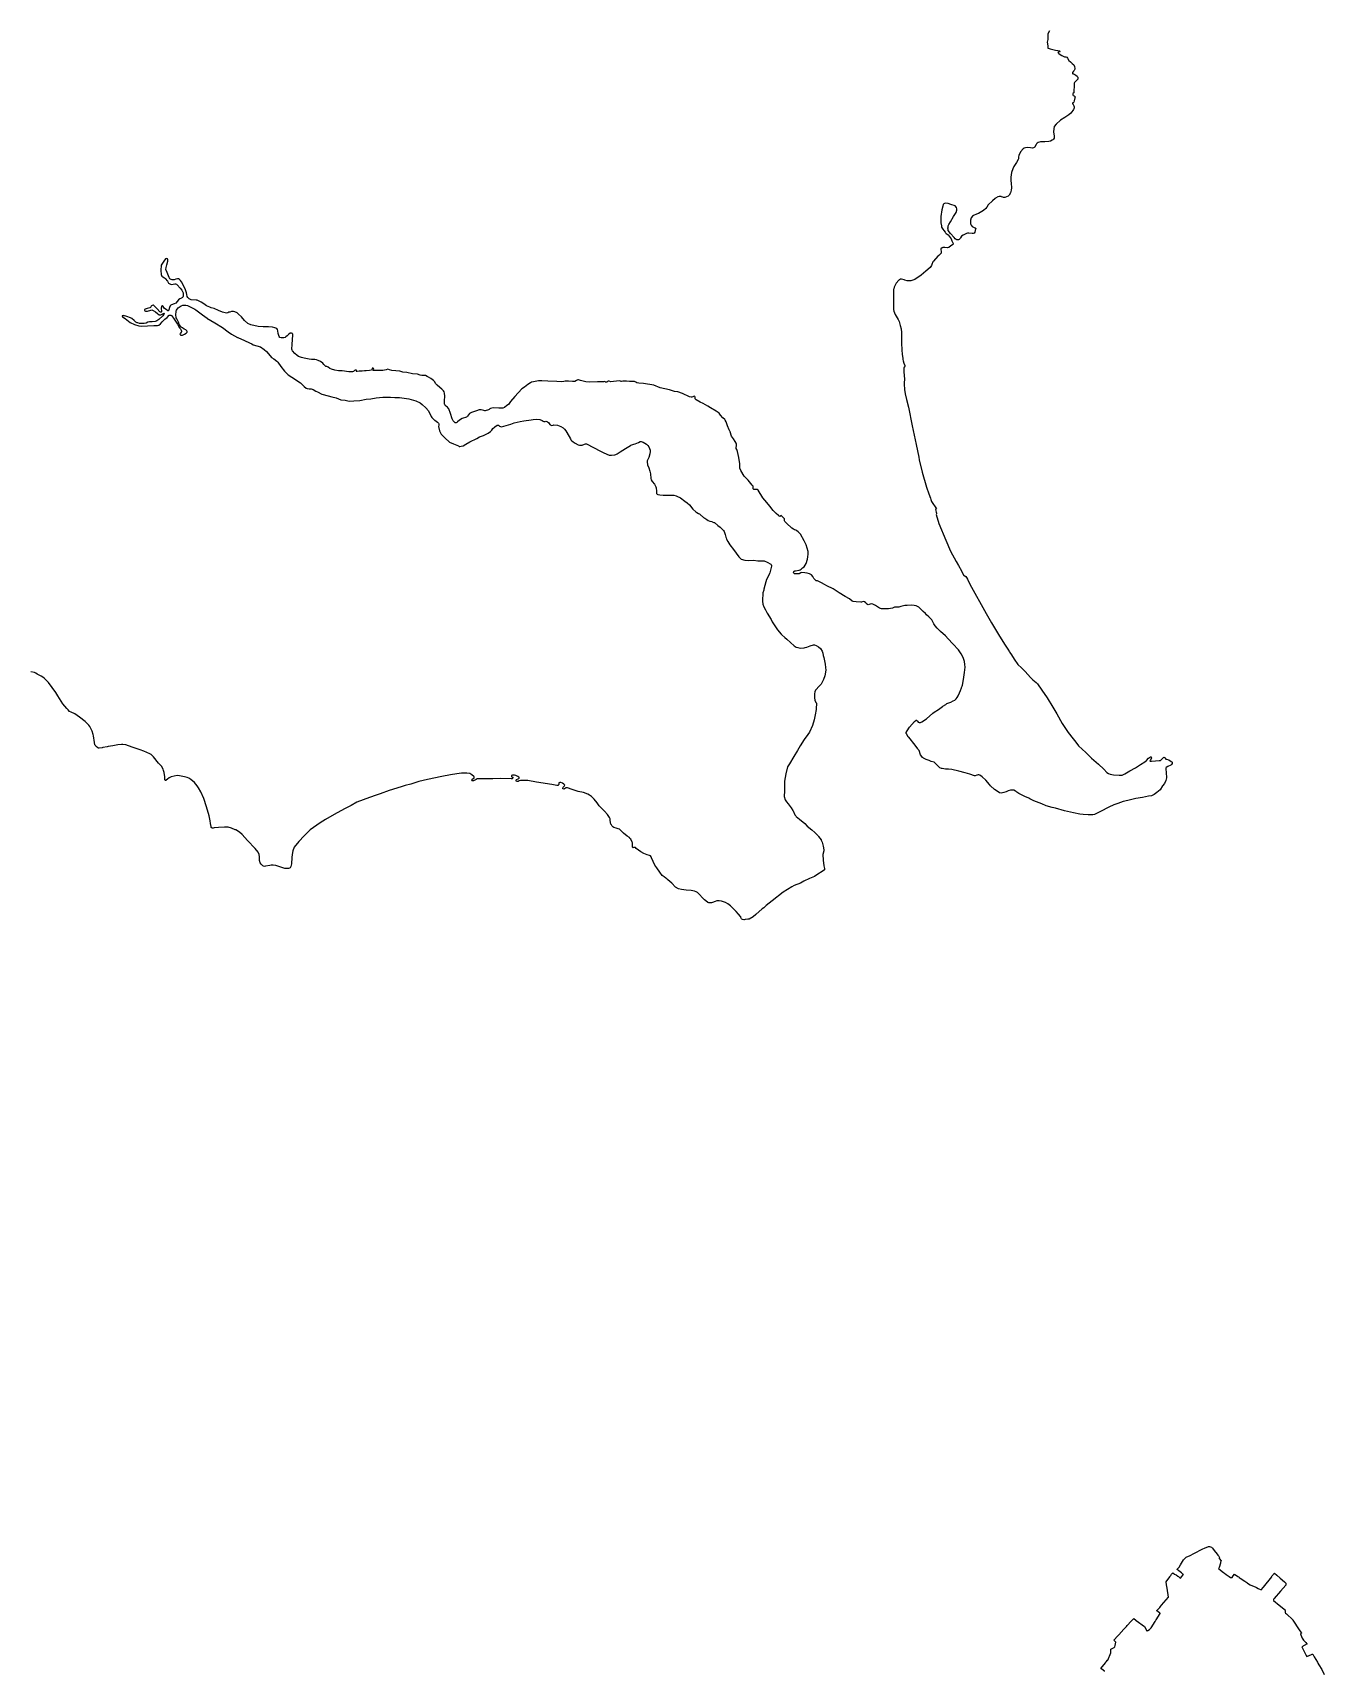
# Model space of a CAD drawing. Header units: inches. Extents: x 1341578 to 1502124, y 557203 to 748561.
# Drawn here: x 1476595 to 1482897, y 572478 to 580473 of the extents above; entities that cross this region are included whole.
import ezdxf

# ---------------------------------------------------------------- set-up
doc = ezdxf.new("R2010")
doc.units = ezdxf.units.IN
doc.header["$MEASUREMENT"] = 0
doc.layers.add('Zipcode', color=7, linetype='Continuous')

msp = doc.modelspace()

# ---------------------------------------------------------------- linework, layer by layer
at = {"layer": 'Zipcode'}
for points in [[(1481556, 580482.2), (1481548.6, 580467.6), (1481547.2, 580453.5), (1481547.2, 580441.2), (1481545.5, 580427.1), (1481547.3, 580409.8), (1481547.4, 580399.6), (1481547.9, 580398.1), (1481549, 580397.7), (1481559.2, 580394.6), (1481586, 580387.7), (1481597, 580386), (1481605.3, 580384.8), (1481607.4, 580382.6), (1481606.9, 580381), (1481605.7, 580380.3), (1481600.7, 580378.5), (1481600.1, 580378.2), (1481597.8, 580377.4), (1481597.3, 580377), (1481597.8, 580375.7), (1481601.5, 580372.4), (1481608, 580368), (1481616.7, 580361.8), (1481623.1, 580358.4), (1481629.7, 580356.3), (1481636.5, 580356.2), (1481639.9, 580354.7), (1481644.1, 580349.9), (1481650.7, 580337.9), (1481651, 580337.5), (1481659.4, 580331.1), (1481667.3, 580324.1), (1481674.2, 580316.2), (1481677.5, 580309.1), (1481678.4, 580307.2), (1481679.5, 580300.6), (1481679.2, 580296.3), (1481677.9, 580293.1), (1481677.6, 580292.4), (1481676.4, 580289.6), (1481673.5, 580286.1), (1481668.9, 580278.7), (1481668.1, 580277.5), (1481668.1, 580274.9), (1481669.8, 580273.7), (1481673.8, 580272.4), (1481679.3, 580269.8), (1481684.5, 580266.9), (1481690.7, 580261.3), (1481693.5, 580258.5), (1481694.7, 580255.5), (1481695.3, 580253.1), (1481695, 580249.9), (1481693.7, 580247.2), (1481688.9, 580242.7), (1481681.8, 580234.1), (1481678.9, 580229.8), (1481676.9, 580226.9), (1481676.5, 580217.8), (1481674.3, 580184.4), (1481674.1, 580180.9), (1481670.3, 580176.4), (1481669.6, 580173.4), (1481670, 580169.9), (1481672, 580167.9), (1481676.1, 580165), (1481676.2, 580164.9), (1481678.4, 580164), (1481680.6, 580160.8), (1481680.3, 580155), (1481676.9, 580141.4), (1481674.7, 580135), (1481672.7, 580133.5), (1481669.2, 580131), (1481668.7, 580130.1), (1481669.1, 580128.6), (1481671.1, 580123.2), (1481674.4, 580116.4), (1481674.4, 580116.4), (1481674.5, 580116.1), (1481675.9, 580111.8), (1481676, 580107.6), (1481675, 580102.9), (1481672.7, 580098.4), (1481669.2, 580093.8), (1481664.4, 580087.4), (1481659.8, 580081), (1481650.4, 580073.3), (1481630.7, 580060.6), (1481609.9, 580047.3), (1481587.9, 580026.8), (1481579.5, 580015.7), (1481576.8, 580005.2), (1481576.3, 579989.8), (1481579.5, 579969.4), (1481579.5, 579964.4), (1481578.4, 579958.9), (1481575.1, 579954.2), (1481572.2, 579950.8), (1481569.5, 579948.8), (1481560.8, 579944.7), (1481560.3, 579944.4), (1481552.6, 579942.3), (1481533.6, 579941.4), (1481511.5, 579940.4), (1481501.3, 579937.5), (1481495.4, 579934.9), (1481492.3, 579931.4), (1481491.1, 579928.6), (1481485, 579917.4), (1481483.9, 579915.4), (1481482.8, 579914.4), (1481481, 579912.9), (1481477.8, 579911.5), (1481473.4, 579910.9), (1481462.9, 579912.3), (1481450.2, 579914), (1481438.4, 579912.6), (1481433.1, 579910.7), (1481427.7, 579906.5), (1481414.9, 579892.4), (1481406.1, 579874.2), (1481405.3, 579868.4), (1481405, 579864.1), (1481404.9, 579858.6), (1481403.8, 579854.9), (1481395.3, 579840.7), (1481382, 579821.3), (1481376.5, 579810.1), (1481370, 579791.9), (1481367.5, 579768.4), (1481367, 579763.5), (1481367.6, 579750), (1481369.7, 579740.1), (1481370.3, 579716.6), (1481369.4, 579704.8), (1481365.4, 579692), (1481359.5, 579681), (1481359.2, 579680.7), (1481354.7, 579676.3), (1481354.2, 579675.9), (1481346, 579672.5), (1481338.1, 579669.5), (1481336.7, 579668.9), (1481332, 579668.9), (1481327.7, 579670.5), (1481322.2, 579673), (1481319.5, 579674.2), (1481317.1, 579674.4), (1481310.5, 579675), (1481303.8, 579673.1), (1481292.7, 579665.5), (1481290.9, 579664.3), (1481277.5, 579652.5), (1481256.6, 579633.5), (1481250.1, 579621.5), (1481245.5, 579615.2), (1481234.8, 579605.6), (1481209.3, 579591.7), (1481209.1, 579591.6), (1481200.5, 579588), (1481185.5, 579581.6), (1481181.2, 579578.1), (1481174.2, 579570.1), (1481171, 579559.2), (1481170.4, 579546.8), (1481171, 579540.4), (1481174.5, 579533.8), (1481179.1, 579527.6), (1481191.8, 579521.4), (1481193.7, 579520.8), (1481194.6, 579520.6), (1481196.3, 579518.4), (1481196, 579516.9), (1481195.8, 579516.3), (1481191.5, 579500.1), (1481188.4, 579495.9), (1481183.1, 579494.4), (1481178.4, 579494.2), (1481162.3, 579495.8), (1481156.3, 579495.3), (1481150.8, 579493.7), (1481134.3, 579486.4), (1481127.5, 579481), (1481121.8, 579472.5), (1481120.2, 579469.6), (1481117.5, 579465.9), (1481115.1, 579463.8), (1481111.6, 579462.9), (1481106.1, 579463), (1481103.3, 579463), (1481100.4, 579464.4), (1481096.3, 579467.6), (1481090.5, 579473.5), (1481072.7, 579493.3), (1481061.6, 579508.1), (1481061.1, 579515.7), (1481060.8, 579519.7), (1481061, 579524.4), (1481061.2, 579529.7), (1481061.9, 579532), (1481064.8, 579537.5), (1481073.5, 579550.6), (1481087.7, 579576.3), (1481100.3, 579596.2), (1481103.7, 579607.9), (1481103.8, 579613.7), (1481101.9, 579621), (1481095.3, 579628.9), (1481075.3, 579636), (1481061.4, 579640.5), (1481050.6, 579641.6), (1481043.2, 579640.4), (1481040.4, 579638.5), (1481037.6, 579635.5), (1481035.3, 579627.7), (1481030.5, 579608.5), (1481026.5, 579576.7), (1481025.8, 579561.4), (1481026, 579545.6), (1481028.5, 579530.9), (1481029.5, 579524.9), (1481035.3, 579515.3), (1481040.3, 579508), (1481046.3, 579501), (1481049.1, 579497.7), (1481052.5, 579493.5), (1481061, 579488), (1481066.7, 579480.7), (1481076.1, 579467.5), (1481080.4, 579457.5), (1481085.9, 579444.9), (1481085.9, 579441.9), (1481084.7, 579439.9), (1481082.6, 579438.5), (1481075.2, 579433.3), (1481064.6, 579425), (1481059, 579424), (1481057, 579424), (1481045.2, 579425), (1481041.2, 579425.9), (1481040.2, 579426.1), (1481035.5, 579425.2), (1481032.7, 579423.7), (1481026.5, 579418.2), (1481026.3, 579415.2), (1481027.1, 579406.7), (1481027.4, 579402.6), (1481027.2, 579398.2), (1481026.2, 579395.9), (1481015.8, 579386.6), (1481011.8, 579382.4), (1480989.8, 579358.6), (1480987, 579355.6), (1480982.7, 579343.3), (1480980.9, 579337.1), (1480973.2, 579327.9), (1480952.8, 579310.2), (1480930, 579290.6), (1480899.2, 579269.3), (1480879.9, 579263.3), (1480871.6, 579262.4), (1480869.7, 579262.2), (1480862.3, 579262.1), (1480850.6, 579266.3), (1480850.5, 579266.3), (1480846.8, 579267.6), (1480833.3, 579271), (1480831.1, 579270.8), (1480828.5, 579270.6), (1480824.2, 579268.1), (1480821.7, 579266.7), (1480807.6, 579250.8), (1480797.5, 579232.5), (1480795.8, 579223.2), (1480795.5, 579220), (1480794.7, 579209.9), (1480794.6, 579160.9), (1480795.1, 579123.7), (1480796.4, 579114.4), (1480803.8, 579098), (1480817.9, 579073.9), (1480822.5, 579064.9), (1480827, 579045), (1480832, 579028.5), (1480834.1, 579011.5), (1480834.1, 579004.3), (1480834.6, 578982.6), (1480834.6, 578968.3), (1480834.5, 578964.9), (1480834, 578955.9), (1480835.8, 578930), (1480836.2, 578925.2), (1480836.2, 578924.2), (1480837.6, 578905), (1480840, 578883.1), (1480840.4, 578879.7), (1480842.4, 578871.7), (1480845.3, 578860.8), (1480849.7, 578850.1), (1480850.7, 578846.3), (1480850.7, 578846), (1480847.9, 578842.2), (1480845.9, 578839.8), (1480844.7, 578834.5), (1480845.5, 578819.3), (1480848, 578782.8), (1480847.7, 578764.6), (1480847.1, 578758), (1480848.5, 578731.9), (1480851.9, 578711.3), (1480858.7, 578683.5), (1480868.1, 578646), (1480886.2, 578555.8), (1480904.8, 578463.9), (1480917.9, 578401.9), (1480920.4, 578390.1), (1480934.4, 578329.1), (1480956.6, 578255.4), (1480967, 578222.9), (1480975.1, 578202.1), (1480977.5, 578195.9), (1480980.4, 578186.6), (1481005.2, 578150.8), (1481000.1, 578146.3), (1481002.6, 578134.5), (1481004.7, 578129.8), (1481004.6, 578129), (1481004.6, 578128), (1481004.5, 578127), (1481004.2, 578125.4), (1481003.5, 578122.1), (1481016.6, 578079.3), (1481050.1, 577996.8), (1481073.9, 577943.9), (1481101.2, 577892.6), (1481111.7, 577873.3), (1481126.2, 577847), (1481137, 577827.2), (1481139.3, 577825), (1481147.9, 577819.9), (1481148.1, 577819.5), (1481151, 577816), (1481155.6, 577806.9), (1481167.5, 577782.6), (1481247.2, 577640.3), (1481273.8, 577594.8), (1481312.5, 577529.5), (1481340.6, 577485.7), (1481353.6, 577464.8), (1481361.1, 577452.7), (1481361.2, 577452.6), (1481361.3, 577452.4), (1481363.2, 577449.4), (1481370.2, 577438.3), (1481384, 577416.5), (1481402.3, 577390.8), (1481418.8, 577374.4), (1481437.7, 577356.2), (1481462.8, 577326.7), (1481475.4, 577316.6), (1481491.2, 577303.2), (1481498.1, 577296), (1481518.8, 577265.5), (1481544.1, 577228.9), (1481572.6, 577182), (1481591.5, 577150.1), (1481618.5, 577103.5), (1481633.9, 577077.7), (1481647, 577058.5), (1481671.1, 577028.1), (1481683.9, 577011.8), (1481698.2, 576994.6), (1481734.2, 576961.5), (1481761, 576933.6), (1481794.8, 576904.4), (1481821.6, 576879.5), (1481836.5, 576864.1), (1481843.6, 576859.6), (1481852.2, 576856.1), (1481869, 576852.3), (1481895.8, 576851.4), (1481909.9, 576850.7), (1481923.6, 576857.5), (1481948.9, 576871.5), (1481975, 576887), (1481999.6, 576902), (1482021.2, 576915), (1482028.7, 576922.6), (1482039.6, 576933.4), (1482048.6, 576939.9), (1482051.5, 576939.5), (1482052.3, 576938.8), (1482054, 576935.4), (1482054.5, 576933.1), (1482047.5, 576922.7), (1482046.5, 576920.5), (1482047.2, 576919.5), (1482049.5, 576918.8), (1482053.9, 576919), (1482073.9, 576921.4), (1482090.6, 576921.8), (1482097.2, 576922.8), (1482098.8, 576924), (1482105.4, 576930.6), (1482110.7, 576935.8), (1482113, 576937.5), (1482116.1, 576938.3), (1482116.2, 576938.3), (1482119.1, 576935), (1482123.6, 576929.3), (1482126.7, 576928), (1482138.9, 576924.8), (1482149.9, 576918), (1482152.4, 576916), (1482154.4, 576914.5), (1482154.9, 576911.6), (1482154.7, 576909.5), (1482154.6, 576908.3), (1482151.6, 576902.6), (1482147.4, 576899.9), (1482133.5, 576892.4), (1482125.6, 576887.9), (1482124.1, 576884.7), (1482123.6, 576883.8), (1482123.5, 576880.3), (1482123.9, 576876.4), (1482124.9, 576867.5), (1482125.4, 576863.7), (1482126.5, 576837.6), (1482126.5, 576837.5), (1482123.2, 576824.6), (1482116.8, 576810.4), (1482108.3, 576798.6), (1482096.5, 576779.6), (1482080.4, 576765.4), (1482066.2, 576756), (1482057.5, 576751.6), (1482053.1, 576750.1), (1482039.1, 576748.2), (1482010.7, 576742.2), (1481978, 576736.9), (1481938.2, 576726.7), (1481915.7, 576721.6), (1481889.7, 576713), (1481869.3, 576706.4), (1481846, 576695), (1481805.2, 576673.3), (1481781.6, 576661.3), (1481776, 576658.9), (1481768, 576657.4), (1481744.7, 576657.6), (1481720.5, 576658.7), (1481704.7, 576660.7), (1481672.7, 576666.3), (1481629, 576677.4), (1481586, 576690.1), (1481568.9, 576693.4), (1481540.6, 576701.2), (1481518.5, 576711.5), (1481479.7, 576726.3), (1481459.8, 576735.5), (1481454.7, 576737.9), (1481436.4, 576746.8), (1481415.6, 576757), (1481406.8, 576760.6), (1481397.4, 576767.8), (1481395, 576769.5), (1481393.4, 576770.7), (1481390.2, 576773.1), (1481382.5, 576777.6), (1481373.6, 576777.8), (1481373.6, 576777.8), (1481373, 576777.7), (1481369.5, 576777.3), (1481365.7, 576776.9), (1481353.8, 576774.2), (1481345.4, 576768.8), (1481333.2, 576765.4), (1481320.3, 576763), (1481312.6, 576765.3), (1481300.5, 576772.7), (1481287.7, 576780.2), (1481268.2, 576798.6), (1481263.4, 576805.9), (1481244.7, 576826), (1481227.2, 576842.9), (1481216.6, 576851.4), (1481211.9, 576852.7), (1481207.4, 576852.5), (1481203.6, 576851.5), (1481201.1, 576850.7), (1481194, 576847.8), (1481189.7, 576847.6), (1481167.5, 576855.6), (1481145, 576861.4), (1481113.4, 576869.8), (1481079.9, 576877.8), (1481063.7, 576879.3), (1481049.3, 576880.7), (1481032.9, 576883.3), (1481028.8, 576884), (1481021.3, 576886.4), (1481014.2, 576893.8), (1481002.1, 576906.3), (1480997.2, 576911.7), (1480992.7, 576914.4), (1480979.1, 576918), (1480968.3, 576922), (1480953.7, 576927.5), (1480940.6, 576934.5), (1480939.7, 576934.9), (1480936.6, 576936.5), (1480933, 576941.5), (1480927, 576950.7), (1480919.5, 576970.3), (1480916.1, 576975.8), (1480913.5, 576980), (1480901.2, 576996.6), (1480869.1, 577035.4), (1480866.5, 577038.6), (1480857.7, 577051.8), (1480856.7, 577054.6), (1480857, 577059.5), (1480861.8, 577067.4), (1480873.3, 577084.2), (1480897.2, 577111.8), (1480905.8, 577119.7), (1480908.1, 577119.7), (1480909.5, 577119), (1480911.1, 577116.4), (1480912.3, 577114.2), (1480915.5, 577109.8), (1480916.5, 577109), (1480920.4, 577107.2), (1480927.4, 577108.2), (1480933.1, 577110.7), (1480955.6, 577126.2), (1480987.5, 577154), (1480993.7, 577158.2), (1481013.8, 577171.6), (1481033.9, 577185.2), (1481036.2, 577186.8), (1481049.9, 577195.8), (1481055.8, 577199.7), (1481064.8, 577203.5), (1481074.4, 577207.5), (1481086.6, 577213.6), (1481093.5, 577217.1), (1481100.8, 577222.9), (1481105.8, 577230.1), (1481110.8, 577238.5), (1481117.7, 577252.6), (1481122.5, 577264.2), (1481126.8, 577277), (1481127.1, 577277.9), (1481129.3, 577284.4), (1481130.9, 577289.2), (1481135.9, 577317.2), (1481141.1, 577352.1), (1481143.9, 577378.3), (1481143.7, 577390.1), (1481141.3, 577405.8), (1481137, 577420.2), (1481133.8, 577427.6), (1481125.9, 577442.7), (1481112.6, 577461.9), (1481084.5, 577492.3), (1481061.6, 577515.7), (1481048.6, 577530.6), (1481023.7, 577552.4), (1481008.6, 577568.6), (1480998.3, 577578.9), (1480991.7, 577589.1), (1480982.3, 577608.7), (1480967.9, 577622.8), (1480955.7, 577633), (1480950.4, 577638.8), (1480939.8, 577649.9), (1480923.2, 577666.1), (1480918.1, 577671.1), (1480915.9, 577672.6), (1480906, 577676.6), (1480895.5, 577679.2), (1480882.5, 577679.8), (1480861.2, 577679.4), (1480849.8, 577678.7), (1480830.7, 577673.5), (1480821.2, 577671.1), (1480805.1, 577670.4), (1480799.7, 577670), (1480789.7, 577665.4), (1480771.1, 577662.2), (1480744.4, 577663.1), (1480738.4, 577663), (1480736.5, 577662.9), (1480732.1, 577664.6), (1480727.4, 577666.4), (1480717.7, 577671.9), (1480707.9, 577678.8), (1480693.7, 577685.6), (1480686, 577686.6), (1480675.8, 577683.6), (1480671.6, 577682.3), (1480667.6, 577683.2), (1480663.6, 577686.1), (1480661.9, 577688.7), (1480660.3, 577691.3), (1480654.2, 577695.9), (1480647.3, 577697.4), (1480638.9, 577695.7), (1480635.3, 577695), (1480612.8, 577696.9), (1480597.7, 577697.7), (1480593.6, 577699.5), (1480580.4, 577710.7), (1480558.5, 577721.9), (1480529.5, 577740.6), (1480500.7, 577759.2), (1480468.9, 577775.4), (1480459, 577781.1), (1480443.7, 577789.9), (1480424.4, 577798.3), (1480424.3, 577798.3), (1480418.1, 577799.3), (1480413.6, 577802.1), (1480410.4, 577805.8), (1480406.9, 577810), (1480402, 577819.7), (1480394.2, 577828.6), (1480385.8, 577833.9), (1480373.7, 577836.8), (1480372.2, 577837), (1480361.9, 577837.9), (1480348.4, 577839.2), (1480343.2, 577838.2), (1480334.5, 577833.7), (1480326.2, 577832.7), (1480323.8, 577832.4), (1480315.8, 577832.4), (1480313, 577832.4), (1480311.3, 577833.4), (1480309.2, 577835.7), (1480307.8, 577840.7), (1480309.1, 577845), (1480311.3, 577846.9), (1480312.7, 577847.6), (1480313.1, 577847.9), (1480316.4, 577848.4), (1480317.4, 577848.5), (1480334, 577850.4), (1480339.5, 577853.1), (1480344.2, 577855.6), (1480351.6, 577862.2), (1480358.4, 577867.5), (1480368.2, 577883.5), (1480375.5, 577904.3), (1480377.2, 577916), (1480378.3, 577929.6), (1480378, 577941.6), (1480369.4, 577974), (1480359, 577994.9), (1480340.6, 578026.5), (1480330.6, 578037.3), (1480323.7, 578043.2), (1480319.2, 578045.9), (1480312.1, 578047.8), (1480306.4, 578050.6), (1480299.7, 578056.6), (1480297.1, 578058.3), (1480274.2, 578079.3), (1480264, 578089.2), (1480262.7, 578092.3), (1480262.9, 578094.3), (1480263.3, 578099), (1480263.4, 578100.1), (1480263.5, 578101), (1480260.6, 578104), (1480249, 578116.7), (1480248.3, 578117.6), (1480247.7, 578117.2), (1480241.1, 578113.5), (1480239.5, 578114), (1480237, 578114.7), (1480233.1, 578117.8), (1480222.3, 578127.9), (1480208.3, 578141.5), (1480191.2, 578163), (1480177.2, 578181.7), (1480157.4, 578204.3), (1480134.2, 578241.7), (1480129.5, 578244.9), (1480127.2, 578245.2), (1480122.8, 578245.2), (1480122.7, 578245.2), (1480114.9, 578245), (1480113.2, 578245.1), (1480110.9, 578248.5), (1480110.4, 578251.2), (1480110.4, 578251.6), (1480110.9, 578253.3), (1480110.8, 578255.8), (1480110.8, 578258.8), (1480109.8, 578261.4), (1480105.1, 578266.1), (1480086.1, 578290.2), (1480066.4, 578309.4), (1480049.8, 578336.6), (1480045.8, 578348.9), (1480044.7, 578371.2), (1480044.3, 578379), (1480040.5, 578401.3), (1480033.8, 578429.3), (1480030.3, 578439.1), (1480028.1, 578445.3), (1480027.5, 578447.4), (1480027.6, 578448.3), (1480027.9, 578452.4), (1480029.3, 578455.7), (1480028.5, 578466.9), (1480026.8, 578470), (1480022.1, 578479), (1480014.1, 578491.6), (1480004.8, 578505.7), (1480002.7, 578509), (1479999.6, 578521.9), (1479998.1, 578525.4), (1479997.4, 578527.1), (1479996.3, 578529.6), (1479993.4, 578536.2), (1479985.3, 578555.5), (1479982.3, 578564.6), (1479978.1, 578574.2), (1479974.1, 578583.2), (1479971.2, 578586.2), (1479962.1, 578594.4), (1479951.5, 578606.8), (1479943.9, 578616.5), (1479929.7, 578626.5), (1479902.8, 578643.7), (1479889.5, 578650.5), (1479867, 578663.8), (1479851.2, 578671.2), (1479832, 578681.5), (1479827.5, 578687.4), (1479826.7, 578691.1), (1479827.1, 578695.4), (1479825.3, 578698.7), (1479823.8, 578699.6), (1479819.8, 578698.9), (1479815.8, 578696.7), (1479811, 578694.8), (1479807.4, 578694.8), (1479799.9, 578696.1), (1479764.7, 578713.4), (1479741.9, 578720.8), (1479725.8, 578723.6), (1479701.3, 578730.9), (1479656.7, 578740.9), (1479624.9, 578753.2), (1479574.6, 578762.1), (1479552.5, 578764.2), (1479543.2, 578765.8), (1479537.9, 578769.1), (1479531.1, 578771.9), (1479523.9, 578772.1), (1479518.3, 578771.2), (1479507.1, 578772), (1479491.6, 578773.6), (1479478.5, 578773), (1479474, 578772.7), (1479467.7, 578772.1), (1479466.4, 578772.1), (1479463.2, 578773.8), (1479456.7, 578774.1), (1479415.2, 578770.8), (1479407.5, 578772.9), (1479402.5, 578772.9), (1479399.7, 578771.2), (1479397.9, 578768.8), (1479394.6, 578767.7), (1479391.9, 578767.7), (1479390.1, 578768.5), (1479387.8, 578770.5), (1479384.6, 578771.6), (1479379.8, 578770.8), (1479350.5, 578770.6), (1479310.6, 578768.5), (1479293, 578769.9), (1479267.4, 578776.9), (1479257.2, 578779.9), (1479254.4, 578779.9), (1479251.9, 578778.5), (1479248.6, 578776.3), (1479240.5, 578771.7), (1479228.8, 578771.1), (1479209.2, 578773.8), (1479199.7, 578773.8), (1479192.2, 578773.6), (1479186.4, 578770.9), (1479177.1, 578770.2), (1479151.5, 578771.9), (1479108.1, 578773.7), (1479078.5, 578774.1), (1479063.1, 578774.5), (1479038.8, 578770.8), (1479028.5, 578768.9), (1479023.7, 578765.9), (1479011.4, 578757.2), (1478994, 578744.8), (1478981.6, 578736.3), (1478946.8, 578699.1), (1478926.7, 578674), (1478916.6, 578660), (1478908.6, 578653.8), (1478896.4, 578644.8), (1478889.6, 578642.3), (1478883.6, 578640.9), (1478869, 578641), (1478841.7, 578642.9), (1478835.5, 578642), (1478829.1, 578640.4), (1478825.9, 578638.8), (1478822.3, 578635), (1478819.5, 578633.8), (1478802.5, 578627.9), (1478801.5, 578627.9), (1478795.9, 578629.7), (1478783.7, 578633.8), (1478777.6, 578633.8), (1478772.6, 578632.8), (1478760.5, 578627.9), (1478735.9, 578621), (1478725.8, 578615), (1478716.7, 578603), (1478711.6, 578597.8), (1478691.1, 578591), (1478678, 578583.7), (1478668.4, 578574.5), (1478664, 578571.1), (1478660.5, 578570.5), (1478656.6, 578570.4), (1478655.2, 578570.9), (1478653.1, 578572.8), (1478647.1, 578579.7), (1478640.8, 578590.2), (1478633.8, 578615.2), (1478625.6, 578637.5), (1478622.1, 578642.3), (1478618.3, 578645.6), (1478609.7, 578653.5), (1478609.1, 578654.2), (1478607.1, 578656), (1478605.9, 578658.3), (1478605, 578663.2), (1478604.2, 578667.5), (1478604.1, 578676.8), (1478605.5, 578700.2), (1478604.3, 578714.3), (1478602, 578721.3), (1478599.8, 578725.3), (1478597.6, 578728.1), (1478590.9, 578734.9), (1478581.9, 578742.2), (1478569.2, 578753.1), (1478562.4, 578760.7), (1478555.2, 578771.5), (1478550.3, 578776.6), (1478537.5, 578785.7), (1478525.7, 578792.5), (1478519.3, 578796.8), (1478511.5, 578800.4), (1478507, 578800.4), (1478500, 578800.3), (1478492.9, 578800.8), (1478485.2, 578802.4), (1478472.6, 578807.5), (1478448.8, 578809.4), (1478419.8, 578814.8), (1478400.2, 578817.7), (1478385.9, 578821.5), (1478346.6, 578826.1), (1478336.2, 578829.2), (1478328.3, 578831.3), (1478319.7, 578828.5), (1478302.9, 578825.6), (1478272.3, 578825.4), (1478258.2, 578824.9), (1478256.7, 578825.4), (1478255.7, 578826.7), (1478255.7, 578827.2), (1478258.2, 578829.4), (1478259, 578831.9), (1478258.5, 578834.7), (1478258, 578835.7), (1478256.3, 578836.3), (1478252, 578836.3), (1478250.9, 578834), (1478249.7, 578829.8), (1478248.1, 578826.7), (1478237.8, 578825.5), (1478222.5, 578822.9), (1478213.3, 578822.9), (1478202.2, 578822.5), (1478187.9, 578822.6), (1478177.8, 578819.7), (1478175.1, 578819.7), (1478174.6, 578820), (1478173.8, 578821.7), (1478173.8, 578821.9), (1478173.9, 578822.4), (1478175.4, 578824.2), (1478175.6, 578825.7), (1478175.1, 578826.7), (1478173.3, 578826.8), (1478171.1, 578826.8), (1478168.9, 578826.8), (1478165.6, 578825.3), (1478163.1, 578824), (1478160.1, 578821.1), (1478155.3, 578819.1), (1478138, 578819.4), (1478105.3, 578823.1), (1478086.2, 578824), (1478069.3, 578826.4), (1478052.4, 578832.3), (1478045, 578834.3), (1478036.2, 578841.5), (1478030.7, 578844.3), (1478027, 578844.5), (1478024.7, 578845), (1478019.5, 578849.9), (1478015.2, 578854.9), (1478010, 578861.4), (1477999.2, 578869), (1477988.5, 578873.7), (1477978.9, 578878), (1477972.2, 578879.2), (1477962.6, 578879.3), (1477955.7, 578879.6), (1477943.9, 578881.4), (1477918.8, 578885.2), (1477905.7, 578888.7), (1477891.7, 578893.8), (1477884.8, 578898.1), (1477873.2, 578908.8), (1477862.6, 578921.9), (1477860.8, 578925.2), (1477860.1, 578928.9), (1477860.7, 578952.5), (1477862.6, 578976.3), (1477864.3, 578998.1), (1477864.2, 579001.9), (1477863.2, 579004.7), (1477862.4, 579005.2), (1477857.7, 579008.2), (1477854.4, 579008), (1477850.9, 579006.8), (1477844.8, 579001.8), (1477836.2, 578994.3), (1477829.9, 578989.9), (1477826.1, 578987.1), (1477820.9, 578984.6), (1477813.3, 578983.9), (1477806.5, 578984.2), (1477800.6, 578986.8), (1477797.6, 578990.5), (1477793.6, 579000.4), (1477791.9, 579005.1), (1477790.9, 579019.2), (1477788.7, 579025.5), (1477786.3, 579029.8), (1477782, 579032.1), (1477776.5, 579034.3), (1477765.3, 579036.5), (1477744.9, 579037.9), (1477718.8, 579038.5), (1477695.3, 579040.7), (1477659.1, 579047.9), (1477644.9, 579055.3), (1477628.4, 579069.4), (1477613.2, 579087.6), (1477599.6, 579100.6), (1477592.1, 579106.7), (1477581.5, 579111.3), (1477574, 579112.7), (1477569, 579112.7), (1477565.2, 579112.4), (1477557, 579110.5), (1477552.4, 579109.2), (1477547.8, 579106.6), (1477539.8, 579105.3), (1477521.3, 579110.4), (1477501.3, 579118.2), (1477479.7, 579128.5), (1477466.2, 579130.6), (1477459.1, 579133.8), (1477443.5, 579140.8), (1477429.8, 579150.2), (1477417.2, 579158.9), (1477404.4, 579165.5), (1477397.5, 579168.5), (1477392.1, 579168.7), (1477367.6, 579169.5), (1477361.1, 579172.8), (1477358.4, 579175.1), (1477356.6, 579176.6), (1477352.4, 579181.9), (1477348.9, 579187.1), (1477347, 579196.7), (1477345.7, 579204.2), (1477338.6, 579223.4), (1477321, 579257.8), (1477316.8, 579264.6), (1477311.8, 579269), (1477306.5, 579272.3), (1477301, 579272.3), (1477294, 579270.6), (1477285.4, 579267.1), (1477278.2, 579267.1), (1477274.7, 579267.5), (1477270.9, 579269.2), (1477263.9, 579273.3), (1477260.2, 579279.6), (1477251, 579302.8), (1477245.1, 579317.5), (1477245.7, 579328.1), (1477249, 579341.1), (1477254.2, 579359.2), (1477254.2, 579365), (1477254.2, 579365.2), (1477252.4, 579369.5), (1477250.2, 579370.8), (1477247.2, 579372), (1477243.2, 579370.8), (1477234.4, 579359), (1477221.2, 579339.3), (1477220.5, 579313), (1477221.8, 579294.1), (1477225.3, 579286.3), (1477230.5, 579281.8), (1477238.5, 579277.5), (1477242, 579274.2), (1477252.2, 579261), (1477258, 579251.5), (1477263.4, 579247.9), (1477267.5, 579246.1), (1477273.7, 579245.6), (1477280, 579246), (1477289.1, 579248.5), (1477291.3, 579248.3), (1477295.8, 579245.9), (1477299, 579243.2), (1477315, 579227.3), (1477322.2, 579218), (1477323.9, 579214.3), (1477328.4, 579204.1), (1477329.6, 579191.3), (1477329.6, 579187.5), (1477327.1, 579183.5), (1477325.2, 579181.3), (1477322.7, 579179.6), (1477320.7, 579178.8), (1477312.7, 579175.4), (1477306.3, 579169.4), (1477292.5, 579154.1), (1477285.4, 579150.1), (1477271.8, 579145), (1477268.8, 579143.3), (1477266, 579140.8), (1477262.7, 579132.2), (1477258.6, 579120.8), (1477257.9, 579118.5), (1477256.9, 579117), (1477255.5, 579116.5), (1477254.8, 579116.7), (1477251.8, 579119), (1477243.3, 579124.4), (1477236.9, 579130.1), (1477232.1, 579137.7), (1477229.7, 579140.2), (1477227.9, 579140.2), (1477225.8, 579139.8), (1477223.6, 579138.8), (1477222.3, 579128.5), (1477223, 579115.5), (1477223.1, 579112), (1477222.1, 579110.5), (1477221.4, 579109.9), (1477219.9, 579109.4), (1477217.7, 579109.9), (1477215.4, 579111.5), (1477202.2, 579126.1), (1477189.9, 579139.7), (1477184.2, 579143.6), (1477181.9, 579143.6), (1477178.5, 579143.1), (1477177.4, 579142.4), (1477174.1, 579140.1), (1477172.9, 579138.6), (1477171.1, 579135.6), (1477170.1, 579133.4), (1477168.9, 579132.9), (1477166.6, 579131.7), (1477154.2, 579127.7), (1477143, 579124.3), (1477141, 579123), (1477139.9, 579120.7), (1477140.1, 579119), (1477142.7, 579116.2), (1477144.6, 579115), (1477146.2, 579114.2), (1477155.5, 579115.6), (1477171.8, 579120), (1477176.8, 579121.1), (1477182.1, 579118.5), (1477194.1, 579111.7), (1477204.1, 579103.3), (1477212.6, 579097.7), (1477217.1, 579096.6), (1477220, 579096.6), (1477226.3, 579099.8), (1477234.4, 579104.4), (1477235.9, 579103.5), (1477235.6, 579101.6), (1477234.3, 579098.1), (1477229.1, 579092.3), (1477210.9, 579074.3), (1477201.1, 579067.7), (1477197.3, 579065.5), (1477191.8, 579064.4), (1477177.7, 579063.5), (1477165.2, 579063.1), (1477156.9, 579060.5), (1477148.8, 579056), (1477139.2, 579054.5), (1477115.7, 579055.1), (1477107.3, 579057.2), (1477105.1, 579057.8), (1477098.3, 579061.6), (1477089.6, 579069.9), (1477079.2, 579078.7), (1477071.9, 579083.1), (1477054.6, 579088), (1477037.4, 579092.9), (1477036, 579092.8), (1477033.5, 579092.6), (1477031.3, 579091.4), (1477031.5, 579089.8), (1477032.6, 579087.8), (1477046.3, 579078.5), (1477070.7, 579059.3), (1477091, 579049.1), (1477112.1, 579042.6), (1477127.1, 579042.1), (1477155.5, 579043.1), (1477186.3, 579044.7), (1477203.6, 579045), (1477210.5, 579046.7), (1477218, 579052.5), (1477226.9, 579062.2), (1477239.2, 579075.4), (1477250.6, 579084.1), (1477260.5, 579095.1), (1477266, 579096.1), (1477268.3, 579095.6), (1477271.7, 579093.5), (1477273.7, 579091.5), (1477285.4, 579076.2), (1477301.3, 579051), (1477311.7, 579034.3), (1477316.5, 579028.2), (1477319.9, 579022.4), (1477320.7, 579017.7), (1477320.4, 579013.6), (1477319.6, 579011.6), (1477315.4, 579006.9), (1477314, 579003.7), (1477313.6, 579001.9), (1477315.3, 578998.6), (1477316.5, 578997.9), (1477321.5, 578997.4), (1477326, 578998.1), (1477336.1, 579002.5), (1477343.9, 579007.7), (1477346.9, 579010.3), (1477348, 579012.8), (1477348, 579015), (1477347, 579018.3), (1477345.8, 579020), (1477342.8, 579023), (1477341.8, 579024), (1477333.6, 579027.6), (1477326.1, 579033), (1477319.8, 579037.2), (1477315.3, 579041.8), (1477310.1, 579050.1), (1477306.6, 579060.9), (1477300.5, 579074.1), (1477298.2, 579078.1), (1477295.5, 579082.6), (1477293.3, 579097.9), (1477293.8, 579102.2), (1477294.6, 579108.4), (1477295.4, 579115.3), (1477296.7, 579119.3), (1477299.3, 579124.8), (1477304.9, 579131.7), (1477313.7, 579136.9), (1477320, 579140.7), (1477328.1, 579143.4), (1477333.4, 579143.6), (1477336, 579143.6), (1477341.9, 579143.3), (1477349.9, 579142), (1477356.9, 579138.6), (1477362.5, 579135.7), (1477372.6, 579130.7), (1477385.6, 579124.2), (1477390.7, 579120.7), (1477417.4, 579102.1), (1477441.1, 579083.2), (1477443.9, 579081.5), (1477444.1, 579081.4), (1477483.1, 579057.7), (1477521.3, 579035.9), (1477548.7, 579013.4), (1477564.3, 579003.1), (1477594.2, 578987.1), (1477594.9, 578986.7), (1477595.3, 578986.5), (1477628, 578971), (1477653.5, 578960.6), (1477664.4, 578954.8), (1477671, 578951.2), (1477706.4, 578940.1), (1477723.8, 578927), (1477734.9, 578918.6), (1477745.8, 578906.4), (1477760, 578888.5), (1477771.3, 578881.5), (1477786, 578871.3), (1477791.2, 578866.5), (1477804.9, 578844.9), (1477823, 578822.4), (1477841.8, 578804.4), (1477859.5, 578792.5), (1477901.5, 578764.7), (1477920.2, 578747.5), (1477928.6, 578739.9), (1477934.4, 578736.9), (1477944.4, 578736.5), (1477954, 578736), (1477962.8, 578732.4), (1477975.8, 578724.3), (1477984.7, 578720.7), (1478005.3, 578710.6), (1478036.5, 578702.1), (1478054.6, 578696.7), (1478076.2, 578691.8), (1478098, 578682.6), (1478119.5, 578679.9), (1478139.3, 578676), (1478161.9, 578676.9), (1478190.5, 578679), (1478222.2, 578684.7), (1478244.5, 578687.6), (1478270.1, 578692.7), (1478286.5, 578694.3), (1478302.5, 578694.7), (1478318.9, 578694.9), (1478340.9, 578695), (1478361.8, 578694.1), (1478385.1, 578693.2), (1478407.4, 578690.5), (1478429.4, 578686.6), (1478453.5, 578680.2), (1478464.1, 578676.6), (1478485, 578667.2), (1478495.3, 578659.6), (1478513.7, 578642.9), (1478525.4, 578628), (1478539.5, 578600.9), (1478543, 578595.6), (1478554.5, 578584.5), (1478557.1, 578582.8), (1478570.5, 578573.8), (1478573.5, 578569.8), (1478574.3, 578568.7), (1478576, 578565.3), (1478576, 578558.5), (1478575.7, 578551.9), (1478579.8, 578531.3), (1478588.7, 578514.7), (1478605.6, 578496), (1478628.1, 578476.3), (1478647.6, 578467.7), (1478672.7, 578457), (1478675.6, 578455.2), (1478679.1, 578454.7), (1478686.2, 578455.4), (1478694.7, 578458.5), (1478707.6, 578465.5), (1478728.5, 578476.7), (1478762.5, 578494), (1478775.3, 578501.4), (1478794.7, 578508.1), (1478817.4, 578520.2), (1478828.2, 578527.7), (1478834.7, 578534.6), (1478839.5, 578542.1), (1478848.4, 578548.9), (1478850.2, 578550.3), (1478861.7, 578558.6), (1478865, 578559.1), (1478867.3, 578558), (1478873, 578554.5), (1478876.8, 578552), (1478880, 578550.9), (1478893.4, 578553.4), (1478928.5, 578563.2), (1478944.4, 578569.8), (1478973.3, 578577.2), (1478991.6, 578580.3), (1479026.3, 578585.3), (1479037.1, 578587), (1479053.7, 578588.1), (1479069.2, 578585.6), (1479080.2, 578581.7), (1479085, 578578.7), (1479088.7, 578576.4), (1479090, 578575.9), (1479095.3, 578576.9), (1479099.1, 578577.6), (1479103.3, 578577), (1479107.3, 578574.8), (1479112, 578570.8), (1479118.8, 578562.2), (1479121.5, 578559.6), (1479123.8, 578557.9), (1479127.3, 578557.5), (1479133.6, 578558.8), (1479138.1, 578559.7), (1479155.9, 578557.8), (1479171.2, 578552.1), (1479183.7, 578545.3), (1479189.4, 578539.8), (1479195.9, 578531.4), (1479201.8, 578522.4), (1479218.2, 578491.9), (1479220.6, 578486.8), (1479224.6, 578483.1), (1479232.2, 578476.8), (1479241.7, 578470.4), (1479256.4, 578463), (1479262.9, 578460.9), (1479268.9, 578460.7), (1479275.2, 578461.1), (1479287.5, 578465.5), (1479292.6, 578467.1), (1479296.5, 578466.8), (1479304.3, 578464.4), (1479324.3, 578452.6), (1479337.8, 578446.1), (1479358.8, 578434.7), (1479377.6, 578425.3), (1479396.8, 578417.4), (1479406.9, 578412.6), (1479418.9, 578411.8), (1479435, 578413.6), (1479439.5, 578414.9), (1479447.4, 578419.3), (1479461.9, 578429.2), (1479486.8, 578444.2), (1479503.2, 578455), (1479511.6, 578459.7), (1479513.8, 578460.5), (1479528.7, 578465.5), (1479534.9, 578467.6), (1479550.6, 578474.7), (1479558.9, 578478.5), (1479563.9, 578478.7), (1479569.2, 578477.6), (1479574.2, 578475.5), (1479589.8, 578465.4), (1479596.6, 578459.4), (1479600.9, 578452.6), (1479607.5, 578437), (1479608.4, 578429.9), (1479605.3, 578417.9), (1479600.5, 578400.9), (1479593.3, 578385.1), (1479592.3, 578379.3), (1479595.2, 578365.7), (1479601.1, 578350.1), (1479606.8, 578334.3), (1479608.7, 578321), (1479610.6, 578297.7), (1479613, 578292.1), (1479617.8, 578283.8), (1479628.5, 578270.7), (1479634.7, 578258.4), (1479637.1, 578253), (1479637.8, 578237.2), (1479638.5, 578227.5), (1479638.8, 578225.7), (1479641.9, 578221.9), (1479645.2, 578220.6), (1479655.3, 578218.3), (1479671.1, 578217.5), (1479714, 578216.4), (1479723.3, 578216.4), (1479733.8, 578213.8), (1479737.8, 578211.8), (1479755, 578203.9), (1479777.3, 578187.9), (1479787.5, 578179.5), (1479800.3, 578169.1), (1479816.4, 578148.3), (1479830.9, 578135.1), (1479835.6, 578132.6), (1479844.2, 578128.2), (1479849.1, 578125.4), (1479851.4, 578122.6), (1479867.6, 578108.5), (1479874, 578104.3), (1479883.4, 578098.1), (1479891.3, 578093.6), (1479898.6, 578090.4), (1479908.9, 578087.7), (1479910, 578087.4), (1479918.2, 578084.3), (1479921.4, 578083.1), (1479938.4, 578068.9), (1479949.9, 578061.2), (1479965, 578044.8), (1479968.8, 578039.6), (1479974, 578025.7), (1479977.6, 578012.1), (1479978.3, 578008.8), (1479979.8, 578002.1), (1479986.3, 577990.7), (1479996.9, 577975.2), (1480013.8, 577952.1), (1480027.1, 577934), (1480039.7, 577915.4), (1480051.5, 577905.5), (1480069.8, 577899.4), (1480085.3, 577899), (1480111.6, 577900.3), (1480132.5, 577896.5), (1480154.6, 577896.5), (1480163.8, 577896), (1480178.8, 577889.8), (1480195.8, 577880.2), (1480198.4, 577877.7), (1480199.6, 577875.7), (1480199.6, 577872.4), (1480199.3, 577870.6), (1480196.9, 577858.1), (1480190.8, 577838.3), (1480189.6, 577835.5), (1480181.4, 577817.2), (1480176, 577805.1), (1480172.7, 577793.5), (1480163, 577758.9), (1480161.6, 577754.1), (1480158, 577741.2), (1480155.4, 577701.4), (1480155.3, 577700.3), (1480158.1, 577684.4), (1480162.9, 577671.4), (1480170.1, 577658.2), (1480179.2, 577641.7), (1480197.6, 577610.9), (1480203.6, 577599.7), (1480209, 577589.5), (1480229.1, 577560.6), (1480247.6, 577538.6), (1480250.4, 577536), (1480264.8, 577522.2), (1480274.8, 577513.6), (1480310.8, 577482.2), (1480320.7, 577475.9), (1480327.4, 577473.1), (1480338.9, 577471), (1480359.3, 577471.7), (1480363.2, 577473), (1480372.2, 577476.1), (1480388.6, 577482.3), (1480405, 577485.9), (1480409.5, 577485.9), (1480417.5, 577483.1), (1480428.4, 577477), (1480439.3, 577468.4), (1480447.5, 577456.3), (1480450.4, 577445.6), (1480452.5, 577435.2), (1480454.7, 577424.1), (1480460.8, 577392.5), (1480462.9, 577375.7), (1480464.4, 577363.1), (1480460.7, 577335.7), (1480453.4, 577316.8), (1480450.7, 577311.4), (1480442.2, 577294.5), (1480434.4, 577286.3), (1480414.6, 577265.8), (1480410.6, 577257.9), (1480409.5, 577246.9), (1480408.7, 577236.3), (1480409, 577228.3), (1480411.9, 577216.4), (1480416.3, 577205.6), (1480418.8, 577202.1), (1480418, 577174.6), (1480417.9, 577171.3), (1480413.1, 577144.7), (1480408.5, 577120.4), (1480399.8, 577093.3), (1480385.3, 577061.3), (1480377.3, 577048.7), (1480358.9, 577025.2), (1480340.2, 576993.5), (1480325.9, 576970.3), (1480309.3, 576941.9), (1480287.3, 576905.9), (1480277.7, 576890.8), (1480270.1, 576856.7), (1480263.4, 576822), (1480262.8, 576806.1), (1480262.4, 576774.7), (1480261.8, 576746.9), (1480267, 576730.9), (1480272.3, 576720.3), (1480281.3, 576710.8), (1480296.1, 576690.6), (1480304, 576678.3), (1480304.7, 576677), (1480313.8, 576657.9), (1480318.2, 576651.9), (1480320.5, 576648.7), (1480335.8, 576635.6), (1480361.6, 576615.3), (1480374, 576601.1), (1480396.5, 576583.3), (1480411.4, 576570.3), (1480427.1, 576555.5), (1480427.2, 576555.4), (1480427.6, 576554.9), (1480429.6, 576552.1), (1480441.7, 576534.9), (1480442.2, 576533.6), (1480446.2, 576523.7), (1480452.6, 576504), (1480454.9, 576486.8), (1480454.4, 576481.9), (1480450.9, 576463.4), (1480451.4, 576435.9), (1480454.3, 576407.7), (1480458.5, 576395.5), (1480458.4, 576391.1), (1480457.9, 576389.6), (1480451.2, 576384.2), (1480421, 576364.6), (1480408.8, 576356.7), (1480384.9, 576347.1), (1480357.7, 576333.1), (1480340.9, 576323.8), (1480310.1, 576312), (1480298.4, 576305.4), (1480256, 576279.5), (1480203.3, 576237.7), (1480174.4, 576214.1), (1480168.8, 576209.5), (1480162, 576203.9), (1480154.9, 576197.9), (1480123.6, 576170.7), (1480110.8, 576158.8), (1480091.2, 576148.7), (1480084, 576147.6), (1480070.7, 576146.1), (1480067, 576144.6), (1480064.1, 576144.6), (1480058.3, 576147.1), (1480055.6, 576147.9), (1480053.3, 576149), (1480051.7, 576152.7), (1480050.6, 576155.7), (1480049.5, 576159.1), (1480048.2, 576161.4), (1480038.1, 576172.6), (1480026.7, 576185.3), (1480026.7, 576185.3), (1480019.5, 576193.3), (1479999.3, 576212.4), (1479985.9, 576223.6), (1479975.2, 576228.9), (1479956.1, 576235.5), (1479944.4, 576237.7), (1479933.5, 576237), (1479924.5, 576234.8), (1479911.3, 576228.9), (1479906.6, 576227.3), (1479901.4, 576227.6), (1479894.2, 576228.3), (1479888.7, 576229.4), (1479878.7, 576236.8), (1479872, 576242.2), (1479838.5, 576277.7), (1479832.2, 576281.7), (1479824.8, 576284.5), (1479808.1, 576287.4), (1479782.6, 576289.2), (1479759.9, 576293), (1479745.5, 576296.3), (1479730.7, 576304.7), (1479713.3, 576323.1), (1479694.7, 576339.7), (1479689.8, 576344.1), (1479684.3, 576348.4), (1479676.4, 576354.4), (1479666.1, 576361.4), (1479655.1, 576377.1), (1479640.8, 576398.3), (1479630, 576411.9), (1479622.3, 576429.1), (1479614.7, 576447.7), (1479613.1, 576452.2), (1479609.1, 576456.4), (1479603.8, 576459.2), (1479592.4, 576462.8), (1479577.3, 576468.8), (1479561.9, 576477.4), (1479539.9, 576493.4), (1479535.9, 576497.3), (1479532, 576497.9), (1479527.4, 576497.4), (1479527, 576497.4), (1479525.5, 576496.9), (1479523.2, 576497.4), (1479522.7, 576497.7), (1479522.2, 576499.7), (1479522.1, 576502.9), (1479522.1, 576504.7), (1479521.4, 576519.8), (1479520.1, 576524.1), (1479512.7, 576537.7), (1479509.1, 576541.8), (1479506.3, 576546), (1479496.2, 576553.5), (1479478.1, 576567.7), (1479461.8, 576583.3), (1479457.8, 576587.3), (1479452.3, 576589.6), (1479442.4, 576591.4), (1479430.3, 576595.3), (1479426.3, 576598.1), (1479422.3, 576602.3), (1479418.4, 576607.9), (1479416.1, 576611.9), (1479413.3, 576629.3), (1479412.1, 576638), (1479409.3, 576644.9), (1479398.7, 576659.2), (1479384.1, 576674.9), (1479358.1, 576701.4), (1479348.3, 576715.1), (1479334.9, 576734.1), (1479321.1, 576747.4), (1479311.8, 576753.4), (1479304.3, 576758.2), (1479282.7, 576765.9), (1479257, 576771.5), (1479227.8, 576781.1), (1479203.9, 576789.7), (1479199.2, 576789.7), (1479196.3, 576788.6), (1479194, 576787.5), (1479190, 576784.1), (1479187.3, 576782.9), (1479183.3, 576783.3), (1479181.1, 576784.4), (1479181.1, 576786.8), (1479181.1, 576788.4), (1479182.6, 576792.4), (1479186.9, 576796), (1479189.1, 576798.5), (1479190.6, 576801.7), (1479190.3, 576803.5), (1479187.1, 576807.5), (1479180, 576812), (1479171.7, 576815.2), (1479166.6, 576814.8), (1479163.5, 576813.8), (1479162.3, 576813.6), (1479162.3, 576810.1), (1479161.7, 576804.6), (1479161.2, 576803.1), (1479159.5, 576801.4), (1479158.3, 576800.6), (1479152.6, 576800.9), (1479127.2, 576806), (1479053.1, 576817.3), (1479011.4, 576824), (1478981.6, 576825.2), (1478974.3, 576824.5), (1478968.6, 576822.7), (1478962.9, 576820.1), (1478957.9, 576819.3), (1478955.5, 576820.3), (1478954.4, 576822.4), (1478954, 576823.6), (1478954.3, 576826.5), (1478955.7, 576829), (1478963.4, 576833), (1478966.4, 576834.5), (1478968, 576836.4), (1478968, 576836.9), (1478968, 576839.7), (1478966.8, 576841.2), (1478962, 576843.5), (1478955.3, 576848), (1478952.4, 576849.4), (1478945.2, 576850.5), (1478936.2, 576850.1), (1478931.9, 576848.5), (1478931, 576847.3), (1478931, 576844.9), (1478931, 576844.8), (1478933.5, 576843.1), (1478937.6, 576840.4), (1478937.6, 576838.4), (1478936.6, 576835.4), (1478935.9, 576834.6), (1478934.3, 576833.2), (1478929.1, 576833.4), (1478879.1, 576834.2), (1478839.4, 576833.4), (1478789.1, 576833.4), (1478770.3, 576833.2), (1478763.5, 576832.8), (1478758.1, 576830.3), (1478751.8, 576826.4), (1478745.4, 576823.1), (1478742.8, 576822.6), (1478739.3, 576823.2), (1478737.9, 576825.4), (1478738.4, 576828.7), (1478739.9, 576830.9), (1478747.6, 576836), (1478748.9, 576838.5), (1478749.1, 576840.6), (1478748.4, 576842), (1478746.5, 576844.6), (1478737.8, 576852.8), (1478727.6, 576858.1), (1478713.2, 576860.8), (1478703.3, 576860.9), (1478696.4, 576860.8), (1478687.3, 576860.7), (1478664.4, 576857.2), (1478633.9, 576853), (1478590.5, 576844.9), (1478521.3, 576829.5), (1478478.3, 576819.1), (1478439.7, 576807.5), (1478412.3, 576800.1), (1478392.1, 576794.6), (1478334, 576775.5), (1478290.2, 576759.6), (1478270.6, 576753.2), (1478238.1, 576742.5), (1478177.1, 576718.4), (1478148.5, 576703.4), (1478115.8, 576685.8), (1478065.9, 576658.8), (1478024, 576634.8), (1477997, 576618.1), (1477948.9, 576583.3), (1477918.9, 576554.1), (1477893.2, 576526.3), (1477870.3, 576498.8), (1477863.5, 576481.7), (1477860.5, 576464.1), (1477858.5, 576448.7), (1477858.3, 576417.4), (1477854.3, 576405.4), (1477850.7, 576398.8), (1477847.9, 576397.5), (1477843, 576394.8), (1477837.2, 576394.6), (1477825.9, 576395.2), (1477800.7, 576403.2), (1477781.2, 576409.3), (1477768.2, 576411.6), (1477758.2, 576411.1), (1477751.6, 576410.7), (1477731.2, 576406.6), (1477726.6, 576405.8), (1477720.5, 576407.1), (1477717, 576408.9), (1477709.1, 576417.1), (1477704.9, 576423.7), (1477701.9, 576433.8), (1477701.3, 576440.7), (1477701.3, 576452.2), (1477700.3, 576463.4), (1477700.3, 576463.9), (1477694.9, 576474.8), (1477680.8, 576493.2), (1477643.5, 576532.3), (1477616.3, 576560.8), (1477604.6, 576572), (1477585.4, 576583.2), (1477582.2, 576584.5), (1477565.7, 576591.6), (1477549.1, 576596.4), (1477530.4, 576597.7), (1477500.9, 576595.2), (1477480.5, 576593.2), (1477474.9, 576592.5), (1477470.8, 576592.8), (1477468.5, 576593.8), (1477466.3, 576595.3), (1477465.5, 576600.1), (1477463.1, 576615.2), (1477461.3, 576628.7), (1477456.6, 576652.1), (1477442.7, 576696.2), (1477429.7, 576736.5), (1477415.2, 576768.9), (1477403.8, 576788.7), (1477403.8, 576788.7), (1477397.9, 576799.1), (1477384.6, 576814.5), (1477366, 576829.8), (1477356.3, 576835.9), (1477347.9, 576839.6), (1477336.2, 576842.7), (1477310.6, 576846.8), (1477300.4, 576848.3), (1477284.5, 576846.6), (1477270.4, 576842.7), (1477261.4, 576838.1), (1477252.1, 576831.7), (1477246.9, 576826.4), (1477244.9, 576825.2), (1477243.4, 576824.8), (1477242.1, 576825.3), (1477240.9, 576826.5), (1477240.4, 576828.2), (1477239.7, 576831.5), (1477239.8, 576842.9), (1477236.2, 576863.8), (1477233.9, 576872.8), (1477230.8, 576879.8), (1477223.1, 576894), (1477217.7, 576900), (1477209.3, 576909.4), (1477184.1, 576940), (1477182.3, 576942.2), (1477172.2, 576951.6), (1477165.7, 576955.6), (1477137.2, 576967.5), (1477119.1, 576975.1), (1477079.8, 576987.9), (1477049.4, 576998.5), (1477034, 577000.9), (1477028.4, 577000.7), (1477010.3, 576998.5), (1477010.2, 576998.5), (1476986.4, 576994.4), (1476963.7, 576990.3), (1476958.6, 576989.3), (1476936.8, 576985), (1476934.4, 576984.7), (1476919, 576982.6), (1476915.7, 576983.1), (1476912, 576984.6), (1476904.5, 576990.3), (1476902.4, 576993), (1476900.6, 576995.7), (1476898.4, 576999.5), (1476895.7, 577010.2), (1476891.7, 577043), (1476890.5, 577049.9), (1476885.3, 577066.2), (1476880.1, 577075.1), (1476873.5, 577087.8), (1476868, 577095.4), (1476850.2, 577111.8), (1476823.3, 577133.9), (1476801.2, 577149.4), (1476782.1, 577157.7), (1476774.6, 577162.2), (1476768, 577169.4), (1476761.5, 577176.7), (1476741.3, 577199.5), (1476717.4, 577237.8), (1476708, 577253.5), (1476690.7, 577278.1), (1476672.7, 577302.3), (1476666.7, 577308.1), (1476659.1, 577316.1), (1476650.9, 577323.6), (1476645.1, 577328.4), (1476636.5, 577333.7), (1476616.5, 577344.1), (1476609.7, 577348.2), (1476603.7, 577351), (1476586, 577355.3)], [(1481823.8, 572477.3), (1481824, 572478.4), (1481817.3, 572483.3), (1481807.2, 572492), (1481828.6, 572519.6), (1481829.2, 572520.3), (1481832.4, 572524.3), (1481839.7, 572533.1), (1481840.8, 572532.8), (1481855.4, 572567.4), (1481854.7, 572585.7), (1481870.9, 572594.5), (1481873.3, 572595.8), (1481874.3, 572597.7), (1481874.3, 572597.8), (1481876, 572604.3), (1481878, 572612.2), (1481880, 572620.3), (1481870.3, 572629.9), (1481890.1, 572651.8), (1481893.9, 572656), (1481918.4, 572683.1), (1481931.1, 572696.8), (1481935.1, 572701.2), (1481954.8, 572722.6), (1481966.4, 572734.6), (1481967.8, 572735), (1481977.9, 572727.7), (1481978.2, 572726.4), (1481978.4, 572725.7), (1482018.9, 572696.6), (1482031.2, 572676.3), (1482033.1, 572676), (1482036, 572677.2), (1482044, 572681.4), (1482048.1, 572684.7), (1482052, 572689.7), (1482055.7, 572695.1), (1482060.3, 572702.9), (1482071.8, 572721.4), (1482075.3, 572727.2), (1482076.1, 572728.5), (1482096.2, 572760), (1482095.8, 572761.4), (1482093, 572763.2), (1482080.5, 572772.3), (1482080.3, 572772.5), (1482079.4, 572773.1), (1482080.4, 572774.3), (1482093.8, 572790.1), (1482093.8, 572790.1), (1482097.7, 572794.8), (1482102.4, 572800.2), (1482136.4, 572840.5), (1482129.8, 572884.1), (1482128.8, 572891.8), (1482127.5, 572900.7), (1482125.4, 572915.3), (1482142.8, 572938.9), (1482143.6, 572939.9), (1482147.5, 572945.3), (1482152.2, 572951.7), (1482157.6, 572959), (1482166.8, 572952.8), (1482174.3, 572949.2), (1482181.9, 572942.9), (1482184.9, 572940.3), (1482192.6, 572933.4), (1482195.4, 572932.9), (1482196.6, 572933.4), (1482201, 572939), (1482208.5, 572949.1), (1482209.2, 572950), (1482209.1, 572951), (1482200.2, 572958), (1482187.1, 572968.4), (1482178.7, 572975.1), (1482179.5, 572976.8), (1482180.5, 572978), (1482181.3, 572978.4), (1482184.1, 572980.9), (1482188.7, 572986.1), (1482195.9, 572997.8), (1482210.2, 573021.6), (1482212.5, 573024.8), (1482215.9, 573028), (1482223.7, 573034.9), (1482225.7, 573036.4), (1482239.9, 573041.1), (1482263.6, 573053.7), (1482300.7, 573074.6), (1482315.2, 573080.4), (1482329.2, 573086.1), (1482332.7, 573086.6), (1482337.5, 573086.2), (1482342, 573085.3), (1482346.3, 573083.3), (1482350.9, 573078.5), (1482359.3, 573067.6), (1482374.1, 573048.8), (1482377.8, 573044.1), (1482381.7, 573039.3), (1482383.3, 573036.4), (1482384.9, 573033.9), (1482385.2, 573033.3), (1482385.4, 573032.8), (1482383.5, 573029.6), (1482383.5, 573029.5), (1482383.8, 573028.5), (1482393, 573016.8), (1482392, 573013.3), (1482391.2, 573010.7), (1482389.7, 573005.7), (1482383.2, 572983.8), (1482381.4, 572977.6), (1482381.7, 572977.4), (1482405.3, 572960.8), (1482405.3, 572960.8), (1482410.5, 572957.2), (1482418.5, 572951.1), (1482423.2, 572947.5), (1482432.5, 572940.6), (1482438.5, 572936.3), (1482442.5, 572935), (1482446.8, 572935.4), (1482447.6, 572935.5), (1482453.1, 572943.7), (1482458.1, 572951.3), (1482475.7, 572940), (1482480.8, 572936.7), (1482481.3, 572936.4), (1482481.4, 572936.3), (1482486.7, 572933), (1482509.1, 572918.5), (1482518.5, 572910.8), (1482522.2, 572908.2), (1482522.6, 572907.9), (1482535.2, 572900.7), (1482562.8, 572888), (1482566.6, 572886.2), (1482574, 572882.8), (1482589.6, 572875.8), (1482600.1, 572888.7), (1482640.5, 572938.2), (1482638.7, 572940.4), (1482653.9, 572957), (1482665, 572946.5), (1482681.4, 572932.2), (1482702.2, 572914.2), (1482708.3, 572909), (1482709.6, 572907.8), (1482708.8, 572898.9), (1482683.1, 572869.2), (1482653, 572833.8), (1482651.1, 572831.6), (1482649.4, 572828.3), (1482648.9, 572824.7), (1482649.4, 572823.5), (1482676.7, 572800.3), (1482707.1, 572776.8), (1482706.1, 572774.6), (1482706.1, 572771.5), (1482705.8, 572769.7), (1482705.7, 572769.3), (1482705.5, 572764.8), (1482707.4, 572762.4), (1482707.7, 572762.1), (1482712.4, 572757.9), (1482744.2, 572728.8), (1482743.4, 572727.9), (1482743.4, 572727.9), (1482742.7, 572727.1), (1482774.6, 572680.5), (1482782.5, 572669.5), (1482785.2, 572665.8), (1482786.3, 572664.2), (1482780.6, 572660.6), (1482782.1, 572655.9), (1482789.4, 572640.5), (1482795.5, 572630.3), (1482806.4, 572619.1), (1482806.9, 572618.5), (1482812.2, 572612.5), (1482812.9, 572611.8), (1482787.8, 572597.4), (1482802.9, 572565.4), (1482809.2, 572554.8), (1482811.9, 572550.2), (1482812.1, 572549.9), (1482833.9, 572559.9), (1482837.5, 572561), (1482840.6, 572561.9), (1482840.9, 572561.3), (1482848.2, 572547.9), (1482863.2, 572521.9), (1482865.9, 572517.3), (1482870.2, 572509.9), (1482884.2, 572486.8), (1482896.6, 572462.5)]]:
    msp.add_lwpolyline(points, dxfattribs=at)

doc.saveas('drawing.dxf')
